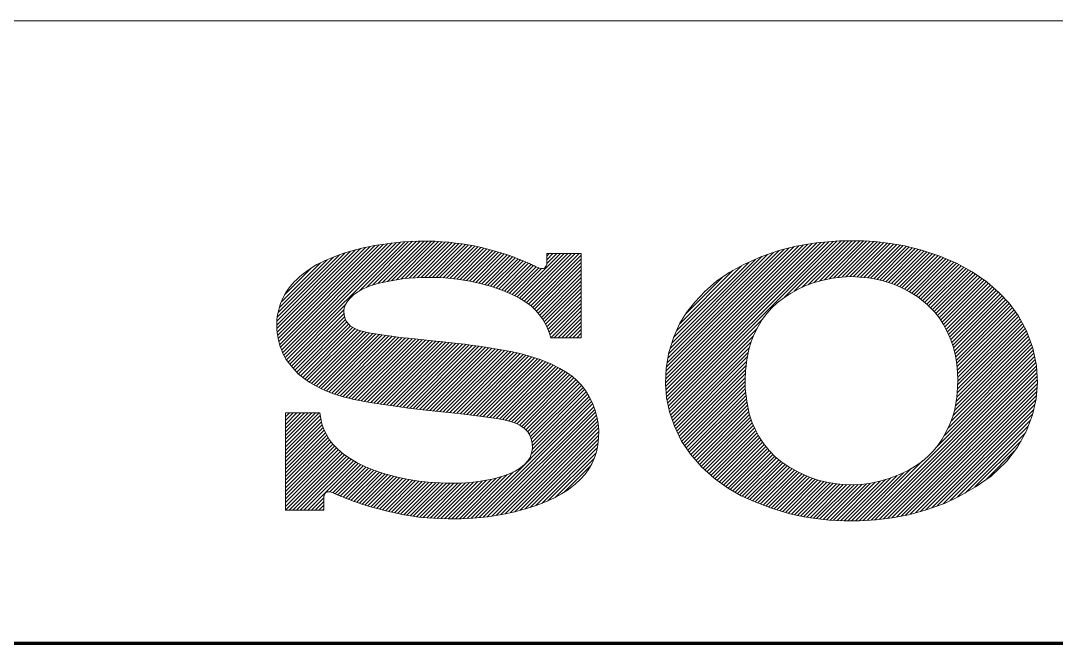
# Paper-space layout 'Sheet 1' of a CAD drawing. Header units: millimetres. Extents: x 0 to 594, y 0 to 420.
# Drawn here: x 279.61 to 296.26, y 410 to 420 of the extents above; entities that cross this region are included whole.
import ezdxf

# ---------------------------------------------------------------- set-up
doc = ezdxf.new("R2010")
doc.units = ezdxf.units.MM
doc.layers.add('1', color=7, linetype='Continuous')

psp = doc.layouts.new('Sheet 1')

# ---------------------------------------------------------------- linework, layer by layer
at = {"layer": '1', "color": 146, "linetype": 'Continuous', "lineweight": 13}
for p, q in [((0, 420), (594, 420)), ((283.733063, 414.999298), (285.074127, 416.340363)), ((283.739624, 414.946014), (285.152313, 416.358673)), ((283.748932, 414.895447), (285.228088, 416.374603)), ((283.760498, 414.847168), (285.301788, 416.388397)), ((283.773346, 414.80011), (285.373016, 416.399811)), ((283.787354, 414.754272), (285.443787, 416.410675)), ((283.802643, 414.709717), (285.513428, 416.420502)), ((283.819702, 414.66687), (285.582703, 416.429871)), ((283.83905, 414.626404), (285.650909, 416.438232)), ((283.860382, 414.58786), (285.717438, 416.444916)), ((283.88327, 414.550873), (285.78241, 416.450012)), ((285.049866, 415.657623), (285.846161, 416.453888)), ((285.168884, 415.716766), (285.908875, 416.456757)), ((285.263458, 415.751465), (285.970947, 416.458984)), ((285.350311, 415.778473), (286.032257, 416.460419)), ((285.427338, 415.795624), (286.093018, 416.461304)), ((285.504364, 415.812775), (286.152344, 416.460754)), ((285.577148, 415.825714), (286.210663, 416.459229)), ((285.64975, 415.838409), (286.268524, 416.457184)), ((285.720093, 415.848907), (286.325073, 416.453888)), ((285.788757, 415.857697), (286.3815, 416.45047)), ((285.854553, 415.863678), (286.436707, 416.445801)), ((285.918915, 415.868164), (286.491852, 416.441071)), ((285.982605, 415.871979), (286.545898, 416.435272)), ((286.045288, 415.874786), (286.599976, 416.429443)), ((286.106964, 415.876617), (286.652832, 416.422485)), ((286.167999, 415.877808), (286.705627, 416.415405)), ((286.22757, 415.877472), (286.757202, 416.407104)), ((286.286316, 415.876343), (286.808563, 416.398621)), ((286.34436, 415.874573), (286.858948, 416.38916)), ((286.400848, 415.871185), (286.909027, 416.379364)), ((286.456726, 415.867188), (286.958221, 416.368683)), ((286.511688, 415.862244), (287.007141, 416.357758)), ((286.565643, 415.856384), (287.055389, 416.3461)), ((286.619232, 415.850098), (287.103485, 416.334381)), ((289.973297, 414.181335), (292.190369, 416.398407)), ((289.976105, 414.243988), (292.118561, 416.386475)), ((289.976654, 414.124817), (292.262207, 416.4104)), ((289.978912, 414.306671), (292.043304, 416.371094)), ((289.98114, 414.069458), (292.334045, 416.422333)), ((289.98172, 414.369354), (291.962372, 416.350006)), ((289.985626, 414.014069), (292.405029, 416.433472)), ((289.986542, 414.434052), (291.88147, 416.328949)), ((289.990112, 413.958649), (292.470581, 416.439178)), ((289.998718, 413.90744), (292.536133, 416.444824)), ((290.009155, 413.858032), (292.601685, 416.450531)), ((290.019623, 413.808594), (292.667236, 416.456238)), ((290.03006, 413.759186), (292.732788, 416.461914)), ((291.890167, 415.559448), (292.795959, 416.46521)), ((292.045013, 415.654449), (292.855988, 416.465393)), ((292.166138, 415.715668), (292.916016, 416.465546)), ((292.270111, 415.759766), (292.976013, 416.465668)), ((292.364563, 415.794342), (293.036011, 416.465851)), ((292.447906, 415.817871), (293.096008, 416.465973)), ((292.52887, 415.838928), (293.156036, 416.466125)), ((292.603638, 415.853821), (293.211639, 416.461884)), ((292.676666, 415.867004), (293.266479, 416.456818)), ((292.744934, 415.875397), (293.32132, 416.451813)), ((292.812958, 415.883575), (293.37616, 416.446777)), ((292.875885, 415.886658), (293.431, 416.441772)), ((292.938843, 415.88974), (293.48468, 416.435577)), ((292.997894, 415.888916), (293.536652, 416.427673)), ((293.054474, 415.885651), (293.588593, 416.419769)), ((293.110504, 415.881805), (293.640564, 416.411896)), ((293.165161, 415.876617), (293.692505, 416.403961)), ((293.219849, 415.871429), (293.744476, 416.396057)), ((293.272125, 415.863831), (293.796448, 416.388153)), ((293.32309, 415.85495), (293.846344, 416.378204)), ((293.372498, 415.844482), (293.894073, 416.366089)), ((293.420685, 415.832794), (293.941833, 416.353973)), ((293.468475, 415.82074), (293.989563, 416.341827)), ((293.515076, 415.807495), (294.037323, 416.329712)), ((283.726227, 415.112152), (284.910919, 416.296875)), ((283.727325, 415.173157), (284.824036, 416.269867)), ((283.728607, 415.054688), (284.993866, 416.319946)), ((283.733917, 415.239624), (284.732941, 416.238678)), ((283.748108, 415.31366), (284.636932, 416.202484)), ((283.768311, 415.393738), (284.536224, 416.161652)), ((286.671631, 415.842651), (287.150879, 416.321899)), ((286.723907, 415.835052), (287.198242, 416.309418)), ((286.774994, 415.826263), (287.244934, 416.296204)), ((286.825989, 415.817413), (287.291351, 416.282776)), ((286.875946, 415.807526), (287.337524, 416.269104)), ((286.925262, 415.796936), (287.382935, 416.254639)), ((286.973663, 415.785492), (287.428314, 416.240143)), ((287.02124, 415.773193), (287.472656, 416.224609)), ((287.067993, 415.760101), (287.516785, 416.208893)), ((287.114777, 415.747009), (287.560547, 416.19278)), ((287.16153, 415.733887), (287.603821, 416.176208)), ((287.589569, 415.563324), (288.285431, 416.259186)), ((287.628845, 415.542725), (288.345306, 416.259186)), ((287.666199, 415.520203), (288.405151, 416.259186)), ((287.703552, 415.497711), (288.465027, 416.259186)), ((287.740112, 415.474396), (288.524902, 416.259186)), ((287.774261, 415.448669), (288.584747, 416.259186)), ((287.80838, 415.422913), (288.62149, 416.236023)), ((287.839874, 415.394562), (288.62149, 416.176147)), ((288.62149, 416.259186), (288.067291, 416.259186)), ((288.067291, 416.259186), (288.067291, 416.095337)), ((288.067291, 416.100922), (288.225586, 416.259186)), ((288.067291, 416.160767), (288.16571, 416.259186)), ((288.067291, 416.220642), (288.105835, 416.259186)), ((288.62149, 414.904175), (288.62149, 416.259186)), ((289.999084, 414.506439), (291.800568, 416.307922)), ((290.011658, 414.578857), (291.708954, 416.276154)), ((290.0242, 414.651306), (291.616791, 416.243866)), ((290.048157, 414.735077), (291.524658, 416.211578)), ((290.075958, 414.822784), (291.41983, 416.166656)), ((293.560883, 415.793427), (294.085052, 416.317596)), ((293.60614, 415.778778), (294.1315, 416.304138)), ((293.649902, 415.762695), (294.176208, 416.289032)), ((293.693115, 415.746033), (294.220947, 416.273895)), ((293.734528, 415.72757), (294.265686, 416.258759)), ((293.775909, 415.709137), (294.310425, 416.243622)), ((293.815979, 415.689331), (294.355133, 416.228485)), ((293.855591, 415.669067), (294.398895, 416.212372)), ((293.895233, 415.648865), (294.440857, 416.194519)), ((293.932281, 415.626038), (294.48288, 416.176605)), ((283.796265, 415.481537), (284.427185, 416.112488)), ((283.852478, 415.597626), (284.284241, 416.029388)), ((287.206573, 415.719055), (287.646088, 416.1586)), ((287.251587, 415.704224), (287.688568, 416.141235)), ((287.2966, 415.689362), (287.730713, 416.123535)), ((287.341614, 415.67453), (287.772461, 416.105377)), ((287.384949, 415.65799), (287.813477, 416.086548)), ((287.42691, 415.640076), (287.854309, 416.067474)), ((287.468872, 415.622192), (287.895691, 416.048981)), ((287.510803, 415.604248), (287.93692, 416.030396)), ((287.550201, 415.583771), (287.984009, 416.017609)), ((287.87088, 415.365723), (288.62149, 416.116302)), ((287.90036, 415.335327), (288.62149, 416.056427)), ((287.928009, 415.303131), (288.62149, 415.996582)), ((290.10376, 414.910461), (291.311676, 416.118378)), ((290.15152, 415.018066), (291.196594, 416.06308)), ((293.969055, 415.602936), (294.524841, 416.158752)), ((294.005829, 415.579865), (294.566833, 416.140869)), ((294.041473, 415.555634), (294.608826, 416.122986)), ((294.074493, 415.528809), (294.650818, 416.105133)), ((294.107544, 415.501984), (294.689972, 416.084412)), ((294.140564, 415.475128), (294.728882, 416.063477)), ((294.173584, 415.448303), (294.767792, 416.042511)), ((294.204285, 415.419128), (294.806702, 416.021545)), ((294.234253, 415.389221), (294.845612, 416.00058)), ((287.955078, 415.270325), (288.62149, 415.936707)), ((287.979858, 415.235229), (288.62149, 415.876862)), ((290.201782, 415.128204), (291.064819, 415.991211)), ((290.292389, 415.278656), (290.903961, 415.890198)), ((294.264221, 415.359344), (294.884491, 415.979614)), ((294.294189, 415.329468), (294.921783, 415.957062)), ((294.321594, 415.296997), (294.957031, 415.932404)), ((294.347778, 415.263306), (294.99231, 415.907806)), ((294.373962, 415.229645), (295.027557, 415.883209)), ((294.397919, 415.193726), (295.062836, 415.858612)), ((294.42099, 415.156921), (295.098083, 415.834015)), ((288.004639, 415.200165), (288.62149, 415.816986)), ((288.026825, 415.162445), (288.62149, 415.757141)), ((288.048279, 415.124084), (288.62149, 415.697266)), ((294.444031, 415.120087), (295.133331, 415.809418)), ((294.464813, 415.081024), (295.166107, 415.782318)), ((294.485565, 415.04187), (295.198212, 415.754578)), ((294.506317, 415.002777), (295.230286, 415.726776)), ((294.52478, 414.961395), (295.26239, 415.699005)), ((294.542969, 414.919708), (295.294495, 415.671265)), ((288.067993, 415.083923), (288.62149, 415.63739)), ((288.08493, 415.040985), (288.62149, 415.577545)), ((288.101868, 414.998047), (288.62149, 415.51767)), ((290.603149, 415.649261), (290.608551, 415.654694)), ((294.561157, 414.878052), (295.326599, 415.643494)), ((294.576782, 414.833801), (295.357086, 415.614136)), ((294.592255, 414.789398), (295.386322, 415.583496)), ((294.606201, 414.743469), (295.415558, 415.552856)), ((294.618195, 414.695618), (295.444794, 415.522217)), ((283.907898, 414.515656), (284.827148, 415.434875)), ((283.934357, 414.482208), (284.805847, 415.353729)), ((288.116119, 414.952454), (288.62149, 415.457825)), ((288.129913, 414.906372), (288.62149, 415.397949)), ((288.187592, 414.904175), (288.62149, 415.338104)), ((294.630157, 414.647736), (295.47403, 415.491608)), ((294.638824, 414.596527), (295.50293, 415.460632)), ((294.646942, 414.5448), (295.528229, 415.426056)), ((294.65506, 414.493042), (295.553528, 415.39151)), ((294.660065, 414.438171), (295.578827, 415.356934)), ((283.961212, 414.449219), (284.805847, 415.293854)), ((283.988556, 414.416687), (284.815674, 415.243835)), ((284.017883, 414.386169), (284.832031, 415.200317)), ((284.047241, 414.355621), (284.853302, 415.161682)), ((288.247437, 414.904175), (288.62149, 415.278229)), ((288.307312, 414.904175), (288.62149, 415.218384)), ((290.041473, 413.710693), (291.534332, 415.203613)), ((294.664948, 414.383209), (295.604126, 415.322388)), ((294.668854, 414.327209), (295.629425, 415.287811)), ((294.670471, 414.149231), (295.69516, 415.173981)), ((294.670898, 414.269409), (295.65329, 415.251801)), ((294.671783, 414.21048), (295.674225, 415.21286)), ((284.077118, 414.325653), (284.879486, 415.128052)), ((284.109741, 414.298431), (284.910492, 415.099182)), ((284.142365, 414.27121), (284.946411, 415.075256)), ((284.175873, 414.244812), (284.984955, 415.053925)), ((284.211243, 414.220367), (285.027069, 415.036194)), ((284.246643, 414.195892), (285.071899, 415.021118)), ((284.284027, 414.173431), (285.118225, 415.007568)), ((284.322327, 414.151794), (285.167572, 414.99707)), ((288.367188, 414.904175), (288.62149, 415.158508)), ((288.427063, 414.904175), (288.62149, 415.098633)), ((288.486908, 414.904175), (288.62149, 415.038788)), ((290.056549, 413.665924), (291.448303, 415.057709)), ((294.645782, 413.885132), (295.778931, 415.01828)), ((294.655823, 413.955017), (295.757996, 415.05722)), ((294.661682, 414.020752), (295.737061, 415.09613)), ((294.667542, 414.086487), (295.716095, 415.135071)), ((284.360931, 414.130615), (285.217224, 414.986847)), ((284.400879, 414.110687), (285.268158, 414.977936)), ((284.440979, 414.090912), (285.319153, 414.969086)), ((284.481873, 414.071899), (285.370819, 414.960907)), ((284.523285, 414.053467), (285.422607, 414.952789)), ((284.56543, 414.035767), (285.474792, 414.94516)), ((284.608826, 414.019318), (285.527313, 414.937744)), ((284.652985, 414.003571), (285.579987, 414.930603)), ((284.698029, 413.98877), (285.633057, 414.923828)), ((284.743835, 413.974701), (285.686249, 414.917114)), ((284.789917, 413.960907), (285.739746, 414.910736)), ((284.837006, 413.948151), (285.793365, 414.90451)), ((284.884277, 413.935547), (285.847137, 414.898438)), ((284.932861, 413.924255), (285.901306, 414.892731)), ((284.981964, 413.913513), (285.955566, 414.887146)), ((285.031921, 413.903595), (286.010101, 414.881775)), ((285.082245, 413.894043), (286.064606, 414.876434)), ((285.132965, 413.884918), (286.119171, 414.871094)), ((285.18399, 413.876068), (286.173706, 414.865814)), ((285.235413, 413.867676), (286.22821, 414.860474)), ((285.286865, 413.859222), (286.282471, 414.854828)), ((285.338654, 413.851135), (286.33667, 414.849182)), ((285.390503, 413.84317), (286.390686, 414.843353)), ((285.442383, 413.835144), (286.444672, 414.837463)), ((285.494659, 413.827576), (286.498474, 414.83136)), ((288.130554, 414.904175), (288.62149, 414.904175)), ((288.546783, 414.904175), (288.62149, 414.978912)), ((288.606628, 414.904175), (288.62149, 414.919006)), ((290.071594, 413.621155), (291.391266, 414.940796)), ((290.0867, 413.576355), (291.349762, 414.839386)), ((294.561005, 413.560883), (295.843353, 414.843231)), ((294.595428, 413.655182), (295.827301, 414.887054)), ((294.619781, 413.73938), (295.811279, 414.930878)), ((294.635284, 413.814758), (295.795227, 414.974701)), ((285.546936, 413.820007), (286.552216, 414.825256)), ((285.599213, 413.812408), (286.605865, 414.819061)), ((285.651703, 413.805054), (286.659424, 414.812744)), ((285.704376, 413.797852), (286.712891, 414.806366)), ((285.75708, 413.79068), (286.766174, 414.799805)), ((285.809784, 413.783508), (286.819092, 414.792847)), ((285.862732, 413.776611), (286.872009, 414.785858)), ((285.916077, 413.77005), (286.924194, 414.778198)), ((285.969421, 413.76358), (286.976318, 414.770477)), ((286.022766, 413.75705), (287.028046, 414.762329)), ((286.076141, 413.750549), (287.079742, 414.75415)), ((286.13028, 413.744843), (287.131409, 414.745972)), ((286.184448, 413.739136), (287.182953, 414.73764)), ((286.238617, 413.733429), (287.234497, 414.729309)), ((286.292786, 413.727783), (287.286041, 414.721008)), ((286.347046, 413.722137), (287.337097, 414.712189)), ((286.401428, 413.716644), (287.387878, 414.703125)), ((286.45578, 413.711151), (287.43869, 414.694092)), ((286.510162, 413.705658), (287.489471, 414.684998)), ((286.56427, 413.699921), (287.538635, 414.674286)), ((286.618103, 413.693878), (287.587799, 414.663605)), ((290.101776, 413.531555), (291.32254, 414.752319)), ((290.116821, 413.486786), (291.302979, 414.672913)), ((294.337555, 413.157898), (295.887329, 414.707642)), ((294.452789, 413.332977), (295.875427, 414.755585)), ((294.516022, 413.456024), (295.859375, 414.799408)), ((286.671967, 413.687866), (287.636993, 414.652893)), ((286.7258, 413.681854), (287.684204, 414.640259)), ((286.779205, 413.675385), (287.731415, 414.627594)), ((286.832489, 413.668823), (287.778625, 414.61496)), ((286.885742, 413.662201), (287.824188, 414.600647)), ((286.938568, 413.655182), (287.869354, 414.585968)), ((286.991272, 413.648041), (287.91452, 414.571259)), ((287.043915, 413.640778), (287.959686, 414.55658)), ((287.096375, 413.633362), (288.002686, 414.539673)), ((287.148773, 413.625916), (288.045654, 414.522797)), ((287.200867, 413.618164), (288.088623, 414.50589)), ((290.136261, 413.44635), (291.288452, 414.598541)), ((290.155884, 413.406097), (291.276672, 414.526886)), ((293.214325, 411.974792), (295.897308, 414.657745)), ((293.278198, 411.97876), (295.907288, 414.60788)), ((293.342041, 411.982758), (295.917297, 414.558014)), ((293.408875, 411.989716), (295.927277, 414.508118)), ((287.253021, 413.610413), (288.130951, 414.488373)), ((287.304108, 413.601654), (288.170837, 414.468414)), ((287.355103, 413.592804), (288.210754, 414.448425)), ((287.4039, 413.581726), (288.250641, 414.428467)), ((287.452118, 413.570099), (288.289673, 414.407623)), ((287.498505, 413.55661), (288.327148, 414.385254)), ((287.543243, 413.541504), (288.364655, 414.362885)), ((287.586426, 413.52478), (288.401489, 414.339874)), ((290.175507, 413.365845), (291.269104, 414.459442)), ((290.195099, 413.325592), (291.261505, 414.391998)), ((293.476959, 411.997925), (295.937286, 414.458282)), ((293.545074, 412.006195), (295.940552, 414.401672)), ((293.613159, 412.014435), (295.943817, 414.345093)), ((287.626801, 413.50531), (288.436462, 414.314972)), ((287.664215, 413.48288), (288.471436, 414.290039)), ((287.699951, 413.45871), (288.50351, 414.262268)), ((287.731628, 413.430542), (288.5354, 414.234314)), ((287.761749, 413.400818), (288.565216, 414.204285)), ((287.784607, 413.3638), (288.594421, 414.173584)), ((290.214722, 413.285339), (291.257599, 414.328217)), ((290.234772, 413.245514), (291.255096, 414.265869)), ((290.259064, 413.209961), (291.254364, 414.205261)), ((293.686462, 412.027863), (295.947083, 414.288483)), ((293.760284, 412.041809), (295.950348, 414.231842)), ((293.834106, 412.055786), (295.952576, 414.174255)), ((287.803406, 413.322723), (288.623016, 414.142334)), ((287.817841, 413.277283), (288.649109, 414.108551)), ((287.827698, 413.227295), (288.675232, 414.074829)), ((287.830872, 413.110748), (288.722626, 414.002472)), ((287.832855, 413.172607), (288.699615, 414.039368)), ((290.283386, 413.174408), (291.256134, 414.147125)), ((290.307678, 413.138855), (291.257874, 414.08905)), ((290.332001, 413.103302), (291.263672, 414.034973)), ((293.910248, 412.072052), (295.947296, 414.1091)), ((293.99173, 412.093689), (295.942017, 414.043945)), ((286.848419, 412.008545), (288.765228, 413.925385)), ((286.912842, 412.013092), (288.785126, 413.885406)), ((286.978668, 412.019073), (288.803253, 413.843658)), ((287.816498, 413.036499), (288.745361, 413.965363)), ((290.356293, 413.067749), (291.269684, 413.98111)), ((290.380951, 413.032532), (291.275696, 413.927277)), ((290.409088, 413.000793), (291.28302, 413.874695)), ((294.073212, 412.115295), (295.936707, 413.97879)), ((294.155304, 412.137512), (295.929199, 413.911407)), ((294.249054, 412.171417), (295.911346, 413.833679)), ((283.866577, 413.700562), (283.866577, 412.136841)), ((283.866577, 413.700562), (284.420746, 413.700562)), ((283.866577, 413.157318), (284.409821, 413.700562)), ((283.866577, 413.217163), (284.349976, 413.700562)), ((283.866577, 413.277039), (284.2901, 413.700562)), ((283.866577, 413.336884), (284.230255, 413.700562)), ((283.866577, 413.396759), (284.17038, 413.700562)), ((283.866577, 413.456604), (284.110535, 413.700562)), ((283.866577, 413.516479), (284.050659, 413.700562)), ((283.866577, 413.576355), (283.990784, 413.700562)), ((283.866577, 413.6362), (283.930939, 413.700562)), ((283.866577, 413.696075), (283.871063, 413.700562)), ((287.044495, 412.025055), (288.820038, 413.800568)), ((287.110321, 412.031006), (288.836823, 413.757507)), ((287.180786, 412.041626), (288.850555, 413.711395)), ((287.252319, 412.053284), (288.864044, 413.665009)), ((290.437225, 412.969086), (291.29306, 413.824921)), ((290.465363, 412.937317), (291.303131, 413.775146)), ((290.4935, 412.905609), (291.313232, 413.725342)), ((290.521637, 412.873871), (291.32431, 413.676605)), ((294.342804, 412.205292), (295.893524, 413.756012)), ((294.436584, 412.239197), (295.875671, 413.678284)), ((283.866577, 413.097443), (284.426239, 413.657074)), ((283.866577, 413.037567), (284.433533, 413.604523)), ((283.866577, 412.977722), (284.444885, 413.55603)), ((283.866577, 412.917847), (284.45752, 413.508789)), ((287.323853, 412.065002), (288.875824, 413.616882)), ((287.399017, 412.080231), (288.885376, 413.566589)), ((287.475433, 412.096832), (288.893768, 413.515106)), ((290.549744, 412.842163), (291.339325, 413.631744)), ((290.580627, 412.813171), (291.35434, 413.586884)), ((290.612244, 412.784912), (291.369446, 413.542114)), ((290.643829, 412.756622), (291.388245, 413.501068)), ((294.550659, 412.293427), (295.842529, 413.585297)), ((283.866577, 412.858002), (284.473083, 413.464508)), ((283.866577, 412.798126), (284.48996, 413.421509)), ((283.866577, 412.738281), (284.509247, 413.380951)), ((283.866577, 412.678406), (284.52948, 413.341309)), ((287.55188, 412.113403), (288.898438, 413.45993)), ((287.633209, 412.134857), (288.901917, 413.403564)), ((287.714569, 412.156342), (288.900421, 413.342194)), ((290.675415, 412.728363), (291.407043, 413.459991)), ((290.707031, 412.700073), (291.426636, 413.419739)), ((290.738617, 412.671844), (291.447144, 413.380371)), ((290.770752, 412.644104), (291.467682, 413.341034)), ((294.670532, 412.353424), (295.806976, 413.489868)), ((294.790375, 412.413422), (295.764923, 413.387939)), ((283.866577, 412.618561), (284.552094, 413.304077)), ((283.866577, 412.558685), (284.575439, 413.267578)), ((283.866577, 412.49881), (284.601562, 413.233795)), ((283.866577, 412.438965), (284.627655, 413.200043)), ((283.866577, 412.379059), (284.657104, 413.169586)), ((287.80069, 412.182617), (288.89743, 413.279358)), ((287.888763, 412.210846), (288.889282, 413.211304)), ((290.805542, 412.619049), (291.489655, 413.303162)), ((290.840363, 412.593994), (291.51297, 413.266571)), ((290.875183, 412.568939), (291.536255, 413.230011)), ((290.910004, 412.543884), (291.561066, 413.194977)), ((294.947235, 412.510406), (295.68985, 413.253021)), ((283.866577, 412.319183), (284.686676, 413.139313)), ((283.866577, 412.259338), (284.717255, 413.110016)), ((283.866577, 412.199463), (284.749603, 413.08252)), ((283.866577, 412.139618), (284.781952, 413.054993)), ((283.923676, 412.136841), (284.815369, 413.028564)), ((283.983521, 412.136841), (284.850311, 413.003632)), ((287.984436, 412.246643), (288.876587, 413.138794)), ((288.085693, 412.288025), (288.857849, 413.06015)), ((290.944824, 412.518829), (291.587616, 413.161652)), ((290.979614, 412.493835), (291.614197, 413.128357)), ((291.016754, 412.471069), (291.640961, 413.095245)), ((291.05481, 412.449249), (291.670624, 413.065063)), ((291.092896, 412.42746), (291.700256, 413.034851)), ((291.130951, 412.40567), (291.729919, 413.004639)), ((295.122559, 412.625854), (295.590668, 413.093964)), ((284.043396, 412.136841), (284.885284, 412.97876)), ((284.103241, 412.136841), (284.921448, 412.955078)), ((284.163116, 412.136841), (284.958893, 412.932648)), ((284.222992, 412.136841), (284.996368, 412.910248)), ((284.579315, 412.43335), (285.035004, 412.889008)), ((284.624817, 412.418945), (285.075531, 412.869659)), ((284.666718, 412.401001), (285.116058, 412.850342)), ((284.708801, 412.383179), (285.15686, 412.831299)), ((288.199524, 412.34198), (288.827606, 412.970062)), ((288.339752, 412.422333), (288.772797, 412.855377)), ((291.169037, 412.383911), (291.761292, 412.976135)), ((291.208221, 412.36319), (291.794037, 412.949036)), ((291.249298, 412.344421), (291.826752, 412.921875)), ((291.290375, 412.325653), (291.860931, 412.89621)), ((291.331451, 412.306885), (291.896637, 412.87204)), ((291.372559, 412.288055), (291.932373, 412.8479)), ((293.150482, 411.970764), (294.108459, 412.928772)), ((284.751312, 412.365875), (285.199707, 412.81427)), ((284.793427, 412.348083), (285.242523, 412.797211)), ((284.835968, 412.330811), (285.28537, 412.780182)), ((284.878479, 412.313446), (285.330109, 412.765076)), ((284.920959, 412.296082), (285.374847, 412.749939)), ((284.964417, 412.279663), (285.420349, 412.735535)), ((285.008575, 412.263916), (285.4664, 412.721771)), ((285.053284, 412.248779), (285.512848, 412.708344)), ((285.098114, 412.233795), (285.559448, 412.695099)), ((285.143829, 412.219604), (285.607178, 412.682953)), ((285.189514, 412.205414), (285.655304, 412.671204)), ((286.660706, 412.000427), (287.338074, 412.677795)), ((286.722504, 412.002411), (287.42981, 412.709656)), ((286.785492, 412.005493), (287.533997, 412.754028)), ((291.414337, 412.269989), (291.969116, 412.824799)), ((291.457794, 412.253601), (292.007568, 412.803375)), ((291.501251, 412.237183), (292.046021, 412.781982)), ((291.544678, 412.220764), (292.084473, 412.760559)), ((291.588135, 412.204346), (292.124512, 412.740723)), ((291.631561, 412.187927), (292.165649, 412.722015)), ((291.675018, 412.171478), (292.206818, 412.703308)), ((291.720734, 412.157349), (292.247955, 412.68457)), ((291.766663, 412.143402), (292.291168, 412.667908)), ((292.966614, 411.966522), (293.691864, 412.691772)), ((293.026794, 411.966797), (293.798309, 412.738342)), ((293.086945, 411.967133), (293.925537, 412.805695)), ((285.236084, 412.192169), (285.704651, 412.660706)), ((285.282898, 412.179077), (285.754028, 412.650208)), ((285.329865, 412.166199), (285.80426, 412.640594)), ((285.377411, 412.1539), (285.854614, 412.631073)), ((285.424988, 412.141602), (285.905273, 412.621887)), ((285.47287, 412.129608), (285.956451, 412.613159)), ((285.520905, 412.117798), (286.008392, 412.605286)), ((285.569275, 412.106262), (286.060944, 412.597961)), ((285.618073, 412.095215), (286.115082, 412.592255)), ((285.667297, 412.084595), (286.169678, 412.586975)), ((285.717255, 412.074707), (286.225342, 412.582733)), ((285.767273, 412.064819), (286.281525, 412.579071)), ((285.818329, 412.05603), (286.338318, 412.576019)), ((285.869385, 412.047211), (286.395935, 412.573761)), ((285.921234, 412.039185), (286.45401, 412.57196)), ((285.973389, 412.031464), (286.513458, 412.571533)), ((286.026917, 412.025146), (286.573486, 412.571716)), ((286.081299, 412.019684), (286.634827, 412.573212)), ((286.136261, 412.014771), (286.697021, 412.5755)), ((286.192413, 412.011078), (286.759949, 412.578613)), ((286.248749, 412.007538), (286.824524, 412.583313)), ((286.306244, 412.005157), (286.889587, 412.588501)), ((286.3638, 412.002869), (286.957764, 412.596832)), ((286.422302, 412.001495), (287.027313, 412.606506)), ((286.480804, 412.000122), (287.098907, 412.618256)), ((286.54007, 411.999542), (287.173889, 412.633362)), ((286.599976, 411.999603), (287.25296, 412.652527)), ((291.812592, 412.129486), (292.335724, 412.652649)), ((291.858521, 412.11554), (292.38031, 412.63736)), ((291.904449, 412.101624), (292.425995, 412.623169)), ((291.950378, 412.087677), (292.473755, 412.611053)), ((291.997925, 412.075378), (292.521515, 412.598938)), ((292.047119, 412.064697), (292.570709, 412.588287)), ((292.096344, 412.054077), (292.621185, 412.578888)), ((292.145569, 412.043396), (292.671661, 412.569489)), ((292.194794, 412.032776), (292.72464, 412.562622)), ((292.246735, 412.024902), (292.778473, 412.55658)), ((292.29895, 412.017212), (292.832794, 412.551086)), ((292.351166, 412.009552), (292.890564, 412.548981)), ((292.4039, 412.002441), (292.948334, 412.546875)), ((292.457733, 411.996399), (293.009033, 412.547699)), ((292.511536, 411.990326), (293.071472, 412.550262)), ((292.565338, 411.984283), (293.135468, 412.554382)), ((292.619904, 411.979004), (293.203186, 412.562286)), ((292.676422, 411.975647), (293.272552, 412.571747)), ((292.73291, 411.97226), (293.347107, 412.586456)), ((292.789429, 411.968903), (293.424408, 412.603882)), ((292.846313, 411.965942), (293.508484, 412.628113)), ((292.906464, 411.966217), (293.596008, 412.655792)), ((284.282867, 412.136841), (284.484741, 412.338745)), ((284.484741, 412.355133), (284.484741, 412.136841)), ((284.342712, 412.136841), (284.484741, 412.2789)), ((284.402588, 412.136841), (284.484741, 412.219025)), ((283.866577, 412.136841), (284.484741, 412.136841)), ((284.462433, 412.136841), (284.484741, 412.15918))]:
    psp.add_line(p, q, dxfattribs=at)
at = {"layer": '1', "color": 146, "linetype": 'Continuous', "lineweight": 70}
psp.add_line((25.000002, 410), (584, 410), dxfattribs=at)
at = {"layer": '1', "color": 146, "linetype": 'Continuous', "lineweight": 13}
for points in [[(284.420747, 413.70057, 0), (284.432033, 413.610901, 0), (284.452765, 413.522348, 0), (284.483275, 413.435491, 0), (284.523314, 413.351444, 0), (284.569947, 413.274674, 0), (284.628755, 413.198606, 0), (284.705463, 413.120058, 0), (284.801106, 413.038698, 0), (284.903611, 412.96569, 0), (285.020007, 412.896154, 0), (285.151927, 412.833233, 0), (285.284756, 412.780399, 0), (285.394785, 412.743192, 0), (285.481829, 412.717188, 0), (285.563085, 412.694079, 0), (285.644755, 412.673491, 0), (285.758546, 412.649265, 0), (285.883293, 412.625618, 0), (285.978357, 412.609453, 0), (286.060026, 412.598043, 0), (286.15478, 412.58808, 0), (286.255673, 412.580473, 0), (286.358716, 412.574892, 0), (286.463661, 412.571667, 0), (286.562652, 412.571461, 0), (286.662946, 412.573859, 0), (286.774009, 412.579274, 0), (286.889847, 412.588535, 0), (286.999277, 412.601888, 0), (287.099301, 412.6183, 0), (287.187255, 412.636036, 0), (287.267291, 412.656127, 0), (287.361673, 412.685025, 0), (287.450577, 412.717188, 0), (287.514511, 412.744349, 0), (287.558209, 412.766012, 0), (287.60139, 412.78875, 0), (287.646204, 412.817523, 0), (287.707864, 412.870936, 0), (287.767664, 412.936916, 0), (287.797347, 412.982888, 0), (287.812023, 413.019681, 0), (287.82703, 413.076112, 0), (287.834574, 413.144201, 0), (287.830337, 413.213985, 0), (287.816405, 413.284554, 0), (287.79592, 413.344664, 0), (287.764026, 413.398573, 0), (287.709786, 413.452069, 0), (287.641119, 413.498412, 0), (287.577805, 413.528963, 0), (287.51385, 413.552155, 0), (287.441213, 413.573281, 0), (287.354583, 413.592918, 0), (287.256336, 413.609909, 0), (287.140746, 413.627107, 0), (287.027926, 413.643065, 0), (286.893485, 413.661255, 0), (286.736264, 413.680685, 0), (286.538592, 413.702761, 0), (286.319442, 413.724961, 0), (286.075302, 413.750634, 0), (285.842427, 413.779077, 0), (285.628032, 413.808264, 0), (285.442348, 413.835177, 0), (285.297138, 413.857543, 0), (285.162324, 413.879619, 0), (285.058578, 413.898346, 0), (284.963721, 413.917115, 0), (284.884739, 413.935429, 0), (284.795545, 413.959242, 0), (284.710217, 413.984749, 0), (284.635989, 414.00914, 0), (284.570567, 414.033573, 0), (284.505124, 414.061106, 0), (284.434575, 414.09389, 0), (284.352162, 414.134942, 0), (284.257118, 414.188602, 0), (284.164741, 414.252557, 0), (284.071662, 414.330196, 0), (283.983088, 414.422345, 0), (283.912416, 414.509162, 0), (283.873059, 414.56551, 0), (283.857101, 414.593663, 0), (283.835893, 414.632152, 0), (283.817848, 414.670806, 0), (283.799989, 414.716488, 0), (283.782212, 414.769652, 0), (283.7652, 414.828233, 0), (283.750214, 414.888797, 0), (283.740602, 414.938862, 0), (283.734215, 414.986239, 0), (283.728985, 415.046183, 0), (283.726195, 415.108526, 0), (283.726339, 415.158383, 0), (283.729109, 415.20084, 0), (283.73469, 415.245737, 0), (283.743661, 415.294561, 0), (283.757386, 415.353431, 0), (283.774212, 415.415401, 0), (283.788558, 415.461455, 0), (283.805466, 415.505525, 0), (283.835211, 415.567288, 0), (283.873824, 415.635129, 0), (283.910266, 415.688831, 0), (283.943649, 415.73257, 0), (283.974386, 415.769943, 0), (284.005495, 415.803842, 0), (284.047188, 415.84477, 0), (284.097831, 415.890287, 0), (284.150706, 415.933984, 0), (284.20693, 415.976938, 0), (284.261748, 416.015013, 0), (284.316029, 416.049698, 0), (284.370124, 416.081903, 0), (284.428023, 416.11295, 0), (284.494416, 416.143956, 0), (284.570588, 416.176161, 0), (284.649322, 416.207415, 0), (284.734939, 416.239413, 0), (284.82221, 416.269302, 0), (284.91529, 416.298241, 0), (285.013289, 416.32532, 0), (285.113128, 416.35, 0), (285.199924, 416.369224, 0), (285.293479, 416.387083, 0), (285.423827, 416.407919, 0), (285.566206, 416.427887, 0), (285.666293, 416.440124, 0), (285.751663, 416.448144, 0), (285.870787, 416.455379, 0), (285.99603, 416.459844, 0), (286.090371, 416.461332, 0), (286.17202, 416.460588, 0), (286.272995, 416.457032, 0), (286.383666, 416.450335, 0), (286.492703, 416.440992, 0), (286.60112, 416.429334, 0), (286.703687, 416.415733, 0), (286.801108, 416.400023, 0), (286.896627, 416.38204, 0), (286.99384, 416.360997, 0), (287.099632, 416.335407, 0), (287.212742, 416.305559, 0), (287.326223, 416.272692, 0), (287.435302, 416.237924, 0), (287.540908, 416.200304, 0), (287.613482, 416.172481, 0)], [(293.164854, 416.466128, 0), (292.770191, 416.465177, 0), (292.396115, 416.432683, 0), (292.073758, 416.37898, 0), (291.796834, 416.306964, 0), (291.505503, 416.204893, 0), (291.235401, 416.084301, 0), (290.997978, 415.954738, 0), (290.796854, 415.816699, 0), (290.606829, 415.653195, 0), (290.445578, 415.481505, 0), (290.314527, 415.314694, 0), (290.20706, 415.139697, 0), (290.106911, 414.920341, 0), (290.027412, 414.669731, 0), (289.983963, 414.419203, 0), (289.972863, 414.171694, 0), (289.991466, 413.941754, 0), (290.038326, 413.720042, 0), (290.117474, 413.484935, 0), (290.232506, 413.248835, 0), (290.378357, 413.035474, 0), (290.555421, 412.835755, 0), (290.764835, 412.648355, 0), (290.989586, 412.486629, 0), (291.192964, 412.370171, 0), (291.40122, 412.274962, 0), (291.678536, 412.170162, 0), (291.973588, 412.080617, 0), (292.198856, 412.031876, 0), (292.385945, 412.004467, 0), (292.604165, 411.97991, 0), (292.840471, 411.965896, 0), (293.0923, 411.967136, 0), (293.361204, 411.983962, 0), (293.619441, 412.015174, 0), (293.885575, 412.065486, 0), (294.150737, 412.135849, 0), (294.457199, 412.246643, 0), (294.691707, 412.358016, 0), (294.969478, 412.515733, 0), (295.209215, 412.682916, 0), (295.463959, 412.923481, 0), (295.63321, 413.151188, 0), (295.777222, 413.410066, 0), (295.873216, 413.667539, 0), (295.932354, 413.925177, 0), (295.953211, 414.181946, 0), (295.937274, 414.458312, 0), (295.880492, 414.741788, 0), (295.779992, 415.016335, 0), (295.646315, 415.264712, 0), (295.500897, 415.463439, 0), (295.340845, 415.63116, 0), (295.140651, 415.804297, 0), (294.905936, 415.968091, 0), (294.654293, 416.103648, 0), (294.383756, 416.218825, 0), (294.111876, 416.310768, 0), (293.823026, 416.384107, 0), (293.592135, 416.422513, 0), (293.342187, 416.451989, 0), (293.164854, 416.466128, 0)], [(287.613482, 416.172481, 0), (287.631734, 416.164627, 0), (287.651309, 416.1564, 0), (287.673861, 416.147222, 0), (287.699306, 416.136845, 0), (287.725289, 416.125849, 0), (287.750197, 416.115141, 0), (287.77033, 416.106336, 0), (287.786577, 416.099018, 0), (287.804127, 416.090957, 0), (287.820746, 416.083143, 0), (287.836455, 416.075702, 0), (287.85202, 416.068508, 0), (287.869053, 416.060902, 0), (287.887656, 416.052633, 0), (287.906715, 416.043993, 0), (287.927675, 416.034319, 0), (287.950722, 416.02448, 0), (287.974928, 416.0177, 0), (287.9975, 416.017493, 0), (288.014925, 416.021876, 0), (288.027017, 416.027498, 0), (288.033839, 416.032872, 0), (288.04126, 416.039652, 0), (288.04837, 416.048251, 0), (288.056225, 416.060736, 0), (288.062922, 416.075082, 0), (288.06623, 416.087567, 0), (288.067304, 416.095339, 0)], [(288.130556, 414.904176, 0), (288.104449, 414.991447, 0), (288.061475, 415.100464, 0), (288.009737, 415.192944, 0), (287.950206, 415.277239, 0), (287.887677, 415.350123, 0), (287.81349, 415.41908, 0), (287.7318, 415.480679, 0), (287.626566, 415.544096, 0), (287.510232, 415.604578, 0), (287.361838, 415.667871, 0), (287.161809, 415.73381, 0), (286.998202, 415.779699, 0), (286.905722, 415.801569, 0), (286.829468, 415.816782, 0), (286.727417, 415.834559, 0), (286.624374, 415.849483, 0), (286.526272, 415.860976, 0), (286.43311, 415.869285, 0), (286.343606, 415.874618, 0), (286.254206, 415.877347, 0), (286.166418, 415.877802, 0), (286.069473, 415.875859, 0), (285.957066, 415.870856, 0), (285.851295, 415.863415, 0), (285.781532, 415.857048, 0), (285.676753, 415.843158, 0), (285.507957, 415.813599, 0), (285.343667, 415.777012, 0), (285.213215, 415.735464, 0), (285.113128, 415.693255, 0), (285.027366, 415.644927, 0), (284.961137, 415.597302, 0), (284.903549, 415.544385, 0), (284.860761, 415.493288, 0), (284.829548, 415.441487, 0), (284.810573, 415.389315, 0), (284.803131, 415.333339, 0), (284.806935, 415.277983, 0), (284.820515, 415.224942, 0), (284.843294, 415.17616, 0), (284.871262, 415.135728, 0), (284.913843, 415.096082, 0), (284.969798, 415.060322, 0), (285.041856, 415.029936, 0), (285.11842, 415.007529, 0), (285.208378, 414.98843, 0), (285.313405, 414.969991, 0), (285.412748, 414.95424, 0), (285.494169, 414.942293, 0), (285.576397, 414.931048, 0), (285.669456, 414.919142, 0), (285.764024, 414.907856, 0), (285.842779, 414.898885, 0), (285.945842, 414.888095, 0), (286.088655, 414.87408, 0), (286.228037, 414.860479, 0), (286.345198, 414.848324, 0), (286.446215, 414.837286, 0), (286.533755, 414.827406, 0), (286.631671, 414.816037, 0), (286.749659, 414.80194, 0), (286.874571, 414.785527, 0), (286.978937, 414.770107, 0), (287.116045, 414.748444, 0), (287.302824, 414.718307, 0), (287.488404, 414.685192, 0), (287.637563, 414.652781, 0), (287.788024, 414.612432, 0), (287.960024, 414.556456, 0), (288.122557, 414.492584, 0), (288.275581, 414.41602, 0), (288.392391, 414.346319, 0), (288.472861, 414.289061, 0), (288.54219, 414.228414, 0), (288.617803, 414.149039, 0), (288.686926, 414.059701, 0), (288.743728, 413.968626, 0), (288.793854, 413.867795, 0), (288.838048, 413.754396, 0), (288.871658, 413.638806, 0), (288.892639, 413.528178, 0), (288.90221, 413.41544, 0), (288.899254, 413.294435, 0), (288.885466, 413.179837, 0), (288.863142, 413.076567, 0), (288.831661, 412.979126, 0), (288.788521, 412.882429, 0), (288.73639, 412.792843, 0), (288.681737, 412.717147, 0), (288.610568, 412.638061, 0), (288.521292, 412.554552, 0), (288.415666, 412.472077, 0), (288.304685, 412.399399, 0), (288.179298, 412.330938, 0), (288.047523, 412.270539, 0), (287.896379, 412.213281, 0), (287.738808, 412.162762, 0), (287.553124, 412.113649, 0), (287.343111, 412.068091, 0), (287.122577, 412.032124, 0), (286.879346, 412.010089, 0), (286.691306, 412.00087, 0), (286.574455, 411.999217, 0), (286.480383, 412.000126, 0), (286.362747, 412.002896, 0), (286.249844, 412.007443, 0), (286.143184, 412.014141, 0), (286.048389, 412.022616, 0), (285.970254, 412.031835, 0), (285.880399, 412.045312, 0), (285.766111, 412.065032, 0), (285.64984, 412.088017, 0), (285.549856, 412.110672, 0), (285.443299, 412.136841, 0), (285.319627, 412.168839, 0), (285.199676, 412.202284, 0), (285.092912, 412.235399, 0), (284.990924, 412.269918, 0)], [(292.963378, 415.890948, 0), (292.810271, 415.883465, 0), (292.658673, 415.864821, 0), (292.509225, 415.835014, 0), (292.366288, 415.794995, 0), (292.23228, 415.745923, 0), (292.107389, 415.68879, 0), (291.983427, 415.620453, 0), (291.86885, 415.54546, 0), (291.76866, 415.468152, 0), (291.68267, 415.387744, 0), (291.603151, 415.297992, 0), (291.530659, 415.198567, 0), (291.462425, 415.085705, 0), (291.400496, 414.962963, 0), (291.351962, 414.846547, 0), (291.311758, 414.717852, 0), (291.279698, 414.553645, 0), (291.259399, 414.373108, 0), (291.253653, 414.229571, 0), (291.257931, 414.08649, 0), (291.27978, 413.890615, 0), (291.321204, 413.685853, 0), (291.369036, 413.543019, 0), (291.417219, 413.437806, 0), (291.477391, 413.322381, 0), (291.548849, 413.210264, 0), (291.638994, 413.097237, 0), (291.743029, 412.99128, 0), (291.843674, 412.907854, 0), (291.954675, 412.832819, 0), (292.100361, 412.751708, 0), (292.264485, 412.677087, 0), (292.409386, 412.627395, 0), (292.543745, 412.59333, 0), (292.684263, 412.567161, 0), (292.825216, 412.551328, 0), (292.969724, 412.546077, 0), (293.115389, 412.552072, 0), (293.254874, 412.568277, 0), (293.400498, 412.59701, 0), (293.567703, 412.645172, 0), (293.737946, 412.709044, 0), (293.875612, 412.775851, 0), (293.988866, 412.843568, 0), (294.098213, 412.920132, 0), (294.193215, 413.000086, 0), (294.278006, 413.085125, 0), (294.352482, 413.176075, 0), (294.422762, 413.279841, 0), (294.48775, 413.394852, 0), (294.546372, 413.52177, 0), (294.592467, 413.64509, 0), (294.618946, 413.735379, 0), (294.636123, 413.81893, 0), (294.655636, 413.952917, 0), (294.669568, 414.109186, 0), (294.672235, 414.231556, 0), (294.668121, 414.347724, 0), (294.655347, 414.491302, 0), (294.631762, 414.641412, 0), (294.600797, 414.764981, 0), (294.561937, 414.876271, 0), (294.508359, 414.99893, 0), (294.444135, 415.119936, 0), (294.381421, 415.220023, 0), (294.303761, 415.319903, 0), (294.181453, 415.441942, 0), (294.031757, 415.563526, 0), (293.898928, 415.646953, 0), (293.785922, 415.704665, 0), (293.683086, 415.750512, 0), (293.593954, 415.783254, 0), (293.48717, 415.816038, 0), (293.383755, 415.842124, 0), (293.306613, 415.858413, 0), (293.230318, 415.870443, 0), (293.094264, 415.883341, 0), (292.963378, 415.890948, 0)], [(284.990924, 412.269918, 0), (284.953469, 412.283685, 0), (284.91529, 412.298237, 0), (284.893214, 412.307249, 0), (284.874569, 412.315063, 0), (284.851831, 412.324406, 0), (284.83021, 412.333129, 0), (284.811048, 412.34086, 0), (284.792383, 412.348508, 0), (284.772663, 412.356859, 0), (284.753129, 412.365127, 0), (284.734402, 412.372775, 0), (284.715302, 412.380506, 0), (284.695252, 412.388857, 0), (284.675305, 412.397373, 0), (284.655874, 412.405641, 0), (284.636754, 412.413951, 0), (284.615815, 412.422715, 0), (284.598203, 412.429082, 0), (284.585078, 412.432555, 0), (284.572737, 412.434208, 0), (284.556635, 412.434167, 0), (284.543654, 412.432761, 0), (284.535324, 412.43086, 0), (284.529122, 412.428586, 0), (284.522611, 412.425278, 0), (284.516741, 412.421268, 0), (284.511552, 412.416804, 0), (284.506571, 412.41176, 0), (284.501568, 412.406096, 0), (284.497104, 412.40006, 0), (284.493383, 412.39328, 0), (284.490572, 412.387121, 0), (284.48836, 412.381374, 0), (284.486934, 412.376827, 0), (284.486066, 412.373147, 0), (284.485487, 412.369509, 0), (284.485011, 412.365003, 0), (284.484743, 412.360993, 0), (284.484701, 412.357851, 0), (284.484743, 412.355123, 0)]]:
    psp.add_polyline3d(points, dxfattribs=at)

doc.saveas('drawing.dxf')
